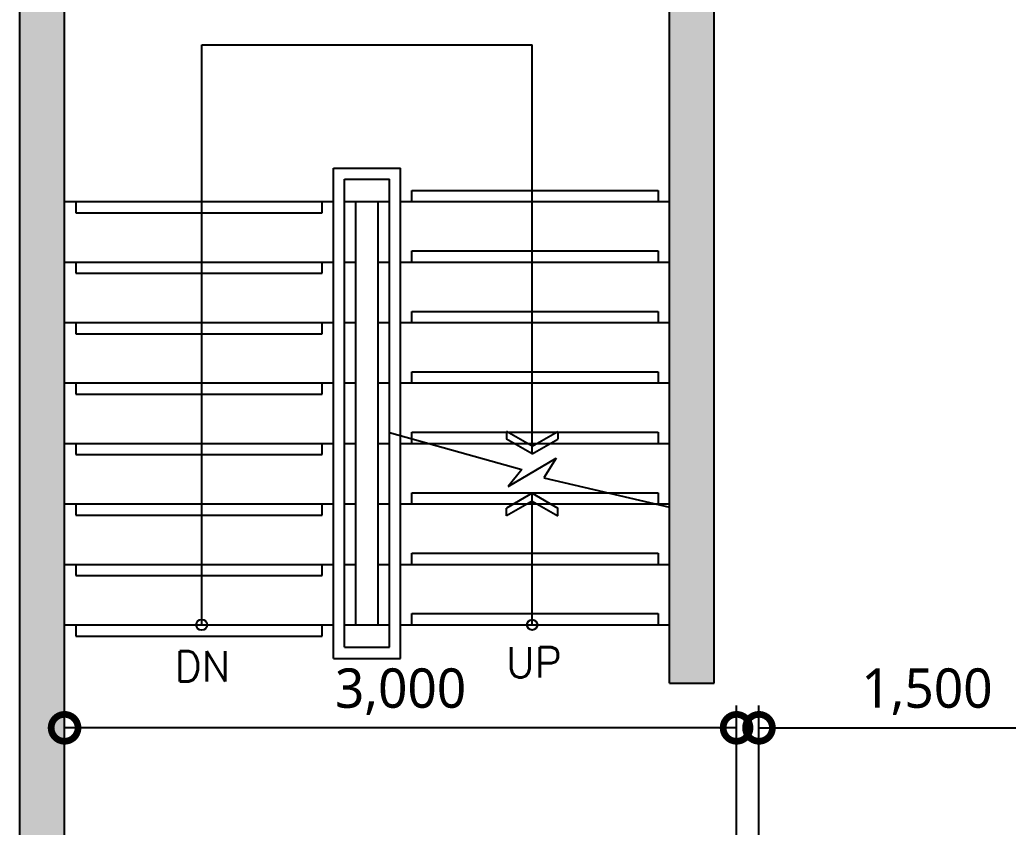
# Model space of a CAD drawing. Extents: x 11477420 to 23072185, y -28506554 to -14238804.
# Drawn here: x 11482996 to 11487409, y -14272288 to -14268682 of the extents above; entities that cross this region are included whole.
import ezdxf
from ezdxf.enums import TextEntityAlignment as Align

# ---------------------------------------------------------------- set-up
doc = ezdxf.new("R2010")
doc.units = 0
doc.header["$LTSCALE"] = 50
doc.header["$MEASUREMENT"] = 0
doc.layers.get('0').update_dxf_attribs({"linetype": 'CONTINUOUS'})
doc.layers.get('DEFPOINTS').update_dxf_attribs({"linetype": 'CONTINUOUS'})
for name, color, linetype in [('07-DIM WAL', 5, 'CONTINUOUS'), ('2CONTINUOUS', 2, 'CONTINUOUS'), ('8.패턴선', 8, 'CONTINUOUS'), ('CORE', 7, 'CONTINUOUS')]:
    doc.layers.add(name, color=color, linetype=linetype)
doc.styles.add('DAWIN', font='NanumSquareR.ttf')
doc.styles.add('ROMANS', font='romans')
doc.dimstyles.new('80', dxfattribs={"dimscale": 80, "dimtxt": 2.2, "dimasz": 3, "dimexe": 1.25, "dimexo": 0.625, "dimtad": 1, "dimdec": 0, "dimzin": 0, "dimdsep": 46, "dimlunit": 6, "dimtxsty": 'DAWIN', "dimblk1": 'DOTSMALL', "dimblk2": 'DOTSMALL', "dimsah": 1, "dimcen": 0.001, "dimclrd": 1, "dimclre": 1, "dimclrt": 3, "dimadec": 0, "dimazin": 0, "dimtfac": 1, "dimtdec": 0, "dimtix": 1, "dimtmove": 2, "dimatfit": 3, "dimldrblk": 'DOTSMALL', "dimfxl": 0, "dimtolj": 1, "dimtzin": 0, "dimarcsym": 0})

# ---------------------------------------------------------------- blocks, each defined once
blk = doc.blocks.new('flooor')
at = {"layer": '8.패턴선', "ltscale": 30}
h = blk.add_hatch(color=256, dxfattribs=at)
h.dxf.hatch_style = 1
h.paths.add_polyline_path([(11507656.8, -14172891.8), (11491856.8, -14172891.8), (11491856.8, -14188496.8), (11492056.8, -14188496.8), (11492056.8, -14187881.8), (11492216.8, -14187881.8), (11492216.8, -14187096.8), (11492056.8, -14187096.8), (11492056.8, -14177741.8), (11494956.8, -14177741.8), (11494956.8, -14177541.8), (11492056.8, -14177541.8), (11492056.8, -14173091.8), (11494756.8, -14173091.8), (11494756.8, -14176541.8), (11494956.8, -14176541.8), (11494956.8, -14173091.8), (11500056.8, -14173091.8), (11500056.8, -14176141.8), (11500256.8, -14176141.8), (11500256.8, -14173091.8), (11503456.8, -14173091.8), (11503456.8, -14176141.8), (11503656.8, -14176141.8), (11503656.8, -14175391.8), (11504256.8, -14175391.8), (11504256.8, -14175302.3), (11504246.8, -14175302.3), (11504246.8, -14175262.3), (11504256.8, -14175191.8), (11503656.8, -14175191.8), (11503656.8, -14173091.8), (11505856.8, -14173091.8), (11505856.8, -14175191.8), (11505256.8, -14175191.8), (11505256.8, -14175262.3), (11505266.8, -14175262.3), (11505266.8, -14175316.8), (11505256.8, -14175316.8), (11505256.8, -14175391.8), (11506056.8, -14175391.8), (11506056.8, -14174691.8), (11509204.8, -14174691.8), (11509204.8, -14174491.8), (11506056.8, -14174491.8), (11506056.8, -14173091.8), (11507656.8, -14173091.8)])
h.paths.add_polyline_path([(11499856.8, -14177741.8), (11504356.8, -14177741.8), (11504356.8, -14177541.8), (11499106.8, -14177541.8), (11499106.8, -14177566.8), (11499106.8, -14177716.8), (11499106.8, -14177741.8), (11499106.8, -14177991.8), (11499856.8, -14177991.8)], flags=17)
h.paths.add_polyline_path([(11506056.8, -14177541.8), (11505856.8, -14177541.8), (11505356.8, -14177541.8), (11505356.8, -14177741.8), (11505356.8, -14177941.8), (11506056.8, -14177941.8)], flags=17)
h.paths.add_polyline_path([(11512534.8, -14172891.8), (11511656.8, -14172891.8), (11511656.8, -14173091.8), (11511656.8, -14173691.8), (11512334.8, -14173691.8), (11512334.8, -14174491.8), (11511854.8, -14174491.8), (11511854.8, -14174691.8), (11512334.8, -14174691.8), (11512334.8, -14174791.8), (11512534.8, -14174791.8)])
h.paths.add_polyline_path([(11512534.8, -14175641.8), (11512384.8, -14175641.8), (11512334.8, -14175641.8), (11512334.8, -14176391.8), (11512534.8, -14176391.8)])
h.paths.add_polyline_path([(11512534.8, -14176941.8), (11512384.8, -14176941.8), (11512334.8, -14176941.8), (11512334.8, -14177100.8), (11511772.8, -14177100.8), (11511772.8, -14177941.8), (11512334.8, -14177941.8), (11512334.8, -14178041.8), (11512534.8, -14178041.8)])
h.paths.add_polyline_path([(11512534.8, -14179271.8), (11512384.8, -14179271.8), (11512334.8, -14179271.8), (11512334.8, -14179836.8), (11512534.8, -14179836.8)])
h.paths.add_polyline_path([(11512256.8, -14184446.8), (11511656.8, -14184446.8), (11511656.8, -14185146.8), (11512256.8, -14185146.8)])
h.paths.add_polyline_path([(11507213.8, -14187066.8), (11506733.8, -14187066.8), (11506733.8, -14187846.8), (11507213.8, -14187846.8)], flags=17)
h.paths.add_polyline_path([(11499706.8, -14186781.8), (11499221.8, -14186781.8), (11499221.8, -14187556.8), (11499706.8, -14187556.8)], flags=17)
at = {"layer": '2CONTINUOUS', "ltscale": 30}
for p, q in [((11491856.8, -14188496.8), (11491856.8, -14172891.8)), ((11492056.8, -14177541.8), (11492056.8, -14173091.8)), ((11494756.8, -14176541.8), (11494756.8, -14173091.8)), ((11494956.8, -14176541.8), (11494956.8, -14173091.8)), ((11494756.8, -14176541.8), (11494956.8, -14176541.8))]:
    blk.add_line(p, q, dxfattribs=at)
at = {"layer": 'CORE', "color": 1}
for p, q in [((11492669.3, -14176281.8), (11492669.3, -14173691.8)), ((11492669.3, -14174391.8), (11492669.3, -14173691.8)), ((11492669.3, -14173691.8), (11494144.3, -14173691.8)), ((11494144.3, -14175518.5), (11494144.3, -14173691.8)), ((11493606.8, -14174341.8), (11494706.8, -14174341.8)), ((11493606.8, -14174391.8), (11493606.8, -14174341.8)), ((11494706.8, -14174341.8), (11494706.8, -14174391.8)), ((11492106.8, -14174391.8), (11492106.8, -14174441.8)), ((11493206.8, -14174441.8), (11493206.8, -14174391.8)), ((11492106.8, -14174441.8), (11493206.8, -14174441.8)), ((11493606.8, -14174611.8), (11494706.8, -14174611.8)), ((11493606.8, -14174661.8), (11493606.8, -14174611.8)), ((11494706.8, -14174611.8), (11494706.8, -14174661.8)), ((11492106.8, -14174661.8), (11492106.8, -14174711.8)), ((11493206.8, -14174711.8), (11493206.8, -14174661.8)), ((11492106.8, -14174711.8), (11493206.8, -14174711.8)), ((11493606.8, -14174881.8), (11494706.8, -14174881.8)), ((11493606.8, -14174931.8), (11493606.8, -14174881.8)), ((11494706.8, -14174881.8), (11494706.8, -14174931.8)), ((11492106.8, -14174931.8), (11492106.8, -14174981.8)), ((11493206.8, -14174981.8), (11493206.8, -14174931.8)), ((11492106.8, -14174981.8), (11493206.8, -14174981.8)), ((11493606.8, -14175151.8), (11494706.8, -14175151.8)), ((11493606.8, -14175201.8), (11493606.8, -14175151.8)), ((11494706.8, -14175151.8), (11494706.8, -14175201.8)), ((11492106.8, -14175201.8), (11492106.8, -14175251.8)), ((11493206.8, -14175251.8), (11493206.8, -14175201.8)), ((11492106.8, -14175251.8), (11493206.8, -14175251.8)), ((11493506.8, -14175422.3), (11494097.6, -14175588.6)), ((11493606.8, -14175421.8), (11494706.8, -14175421.8)), ((11493606.8, -14175471.8), (11493606.8, -14175421.8)), ((11494706.8, -14175421.8), (11494706.8, -14175471.8)), ((11492106.8, -14175471.8), (11492106.8, -14175521.8)), ((11493206.8, -14175521.8), (11493206.8, -14175471.8)), ((11492106.8, -14175521.8), (11493206.8, -14175521.8)), ((11494037.8, -14175664.4), (11494250.8, -14175538.1)), ((11494250.8, -14175538.1), (11494195.6, -14175624.9)), ((11494097.6, -14175588.6), (11494037.8, -14175664.4)), ((11494195.6, -14175624.9), (11494756.8, -14175756.8)), ((11493606.8, -14175691.8), (11494706.8, -14175691.8)), ((11493606.8, -14175741.8), (11493606.8, -14175691.8)), ((11494144.3, -14176281.8), (11494144.3, -14175694.4)), ((11494706.8, -14175691.8), (11494706.8, -14175741.8)), ((11492106.8, -14175741.8), (11492106.8, -14175791.8)), ((11493206.8, -14175791.8), (11493206.8, -14175741.8)), ((11492106.8, -14175791.8), (11493206.8, -14175791.8)), ((11493606.8, -14175961.8), (11494706.8, -14175961.8)), ((11493606.8, -14176011.8), (11493606.8, -14175961.8)), ((11494706.8, -14175961.8), (11494706.8, -14176011.8)), ((11492106.8, -14176011.8), (11492106.8, -14176061.8)), ((11493206.8, -14176061.8), (11493206.8, -14176011.8)), ((11492106.8, -14176061.8), (11493206.8, -14176061.8)), ((11493606.8, -14176231.8), (11494706.8, -14176231.8)), ((11493606.8, -14176281.8), (11493606.8, -14176231.8)), ((11494706.8, -14176231.8), (11494706.8, -14176281.8)), ((11492106.8, -14176281.8), (11492106.8, -14176331.8)), ((11493206.8, -14176331.8), (11493206.8, -14176281.8)), ((11492106.8, -14176331.8), (11493206.8, -14176331.8))]:
    blk.add_line(p, q, dxfattribs=at)
at = {"layer": 'CORE'}
for p, q in [((11493256.8, -14176431.8), (11493256.8, -14174241.8)), ((11493256.8, -14174241.8), (11493556.8, -14174241.8)), ((11493556.8, -14176431.8), (11493556.8, -14174241.8)), ((11493306.8, -14176381.8), (11493306.8, -14174291.8)), ((11493306.8, -14174291.8), (11493506.8, -14174291.8)), ((11493506.8, -14176381.8), (11493506.8, -14174291.8)), ((11492056.8, -14174391.8), (11493256.8, -14174391.8)), ((11493306.8, -14174391.8), (11493506.8, -14174391.8)), ((11493356.8, -14176281.8), (11493356.8, -14174391.8)), ((11493456.8, -14176281.8), (11493456.8, -14174391.8)), ((11493556.8, -14174391.8), (11494756.8, -14174391.8)), ((11492056.8, -14174661.8), (11493256.8, -14174661.8)), ((11493306.8, -14174661.8), (11493356.8, -14174661.8)), ((11493456.8, -14174661.8), (11493506.8, -14174661.8)), ((11493556.8, -14174661.8), (11494756.8, -14174661.8)), ((11492056.8, -14174931.8), (11493256.8, -14174931.8)), ((11493306.8, -14174931.8), (11493356.8, -14174931.8)), ((11493456.8, -14174931.8), (11493506.8, -14174931.8)), ((11493556.8, -14174931.8), (11494756.8, -14174931.8)), ((11492056.8, -14175201.8), (11493256.8, -14175201.8)), ((11493306.8, -14175201.8), (11493356.8, -14175201.8)), ((11493456.8, -14175201.8), (11493506.8, -14175201.8)), ((11493556.8, -14175201.8), (11494756.8, -14175201.8)), ((11494144.3, -14175483.8), (11494030, -14175417.8)), ((11494030, -14175417.8), (11494030, -14175452.5)), ((11494144.3, -14175483.8), (11494258.6, -14175417.8)), ((11494258.6, -14175417.8), (11494258.6, -14175452.5)), ((11492056.8, -14175471.8), (11493256.8, -14175471.8)), ((11493306.8, -14175471.8), (11493356.8, -14175471.8)), ((11493456.8, -14175471.8), (11493506.8, -14175471.8)), ((11493556.8, -14175471.8), (11494756.8, -14175471.8)), ((11494144.3, -14175518.5), (11494030, -14175452.5)), ((11494144.3, -14175518.5), (11494258.6, -14175452.5)), ((11494144.3, -14175694.4), (11494030, -14175760.4)), ((11494144.3, -14175694.4), (11494258.6, -14175760.4)), ((11492056.8, -14175741.8), (11493256.8, -14175741.8)), ((11493306.8, -14175741.8), (11493356.8, -14175741.8)), ((11493456.8, -14175741.8), (11493506.8, -14175741.8)), ((11493556.8, -14175741.8), (11494756.8, -14175741.8)), ((11494144.3, -14175729), (11494030, -14175795)), ((11494144.3, -14175729), (11494258.6, -14175795)), ((11494030, -14175795), (11494030, -14175760.4)), ((11494258.6, -14175795), (11494258.6, -14175760.4)), ((11492056.8, -14176011.8), (11493256.8, -14176011.8)), ((11493306.8, -14176011.8), (11493356.8, -14176011.8)), ((11493456.8, -14176011.8), (11493506.8, -14176011.8)), ((11493556.8, -14176011.8), (11494756.8, -14176011.8)), ((11492056.8, -14176281.8), (11493256.8, -14176281.8)), ((11493306.8, -14176281.8), (11493506.8, -14176281.8)), ((11493556.8, -14176281.8), (11494756.8, -14176281.8)), ((11493306.8, -14176381.8), (11493506.8, -14176381.8)), ((11493256.8, -14176431.8), (11493556.8, -14176431.8))]:
    blk.add_line(p, q, dxfattribs=at)
for centre, radius in [((11492669.3, -14176281.8), 24.4), ((11494144.3, -14176281.8), 23.2)]:
    blk.add_circle(centre, radius, dxfattribs=at)
at = {"layer": 'CORE', "color": 2, "style": 'ROMANS'}
for s, p in [('DN', (11492672.1, -14176534.2)), ('UP', (11494152.4, -14176517.2))]:
    blk.add_text(s, height=135, dxfattribs=at).set_placement(p, align=Align.CENTER)
blk = doc.blocks.new('flooor2')
blk.add_blockref('flooor', (25539.3, -95102.6))
blk = doc.blocks.new('_DOTSMALL')
at = {"color": 0, "linetype": 'ByBlock', "const_width": 0.5}
blk.add_lwpolyline([(-0.0625, 0, 1), (0.0625, 0, 1)], format="xyb", close=True, dxfattribs=at)
blk = doc.blocks.new('*D474')
at = {"layer": '07-DIM WAL', "color": 1, "lineweight": -2, "ltscale": 30}
for p, q in [((11486296.1, -14272794.4), (11486296.1, -14271744.4)), ((11487796.1, -14272794.4), (11487796.1, -14271744.4)), ((11486296.1, -14271844.4), (11487796.1, -14271844.4))]:
    blk.add_line(p, q, dxfattribs=at)
at = {"layer": 'DEFPOINTS', "color": 0, "ltscale": 30}
for p in [(11487796.1, -14271844.4), (11486296.1, -14272844.4), (11487796.1, -14272844.4)]:
    blk.add_point(p, dxfattribs=at)
at = {"layer": '07-DIM WAL', "color": 1, "lineweight": -2, "ltscale": 30, "xscale": 240, "yscale": 240, "zscale": 240, "rotation": 180}
blk.add_blockref('_DOTSMALL', (11486296.1, -14271844.4), dxfattribs=at)
at = {"layer": '07-DIM WAL', "color": 1, "lineweight": -2, "ltscale": 30, "xscale": 240, "yscale": 240, "zscale": 240}
blk.add_blockref('_DOTSMALL', (11487796.1, -14271844.4), dxfattribs=at)
at = {"layer": '07-DIM WAL', "color": 3, "ltscale": 30, "insert": (11487046.1, -14271682.9), "char_height": 176, "attachment_point": 5, "style": 'DAWIN'}
blk.add_mtext('\\A1;1,500', dxfattribs=at)
blk = doc.blocks.new('*D475')
at = {"layer": '07-DIM WAL', "color": 1, "lineweight": -2, "ltscale": 30}
for p, q in [((11483196.1, -14272794.4), (11483196.1, -14271744.4)), ((11486196.1, -14272794.4), (11486196.1, -14271744.4)), ((11486196.1, -14271844.4), (11483196.1, -14271844.4))]:
    blk.add_line(p, q, dxfattribs=at)
at = {"layer": 'DEFPOINTS', "color": 0, "ltscale": 30}
for p in [(11483196.1, -14271844.4), (11483196.1, -14272844.4), (11486196.1, -14272844.4)]:
    blk.add_point(p, dxfattribs=at)
at = {"layer": '07-DIM WAL', "color": 1, "lineweight": -2, "ltscale": 30, "xscale": 240, "yscale": 240, "zscale": 240, "rotation": 180}
blk.add_blockref('_DOTSMALL', (11483196.1, -14271844.4), dxfattribs=at)
at = {"layer": '07-DIM WAL', "color": 1, "lineweight": -2, "ltscale": 30, "xscale": 240, "yscale": 240, "zscale": 240}
blk.add_blockref('_DOTSMALL', (11486196.1, -14271844.4), dxfattribs=at)
at = {"layer": '07-DIM WAL', "color": 3, "ltscale": 30, "insert": (11484696.1, -14271682.9), "char_height": 176, "attachment_point": 5, "style": 'DAWIN'}
blk.add_mtext('\\A1;3,000', dxfattribs=at)

msp = doc.modelspace()

# ---------------------------------------------------------------- block references
msp.add_blockref('flooor2', (-34400, 0))

# ---------------------------------------------------------------- dimensions: what is measured, and where the dimension line sits
at = {"layer": '07-DIM WAL', "ltscale": 30}
for base, p1, p2, picture, middle in [((11483196.1, -14271844.4), (11486196.1, -14272844.4), (11483196.1, -14272844.4), '*D475', (11484696.1, -14271682.9)), ((11487796.1, -14271844.4), (11486296.1, -14272844.4), (11487796.1, -14272844.4), '*D474', (11487046.1, -14271682.9))]:
    dim = msp.add_linear_dim(base=base, p1=p1, p2=p2, dimstyle='80', dxfattribs=at)
    dim.commit()
    dim.dimension.update_dxf_attribs({"geometry": picture, "text_midpoint": middle})

doc.saveas('drawing.dxf')
